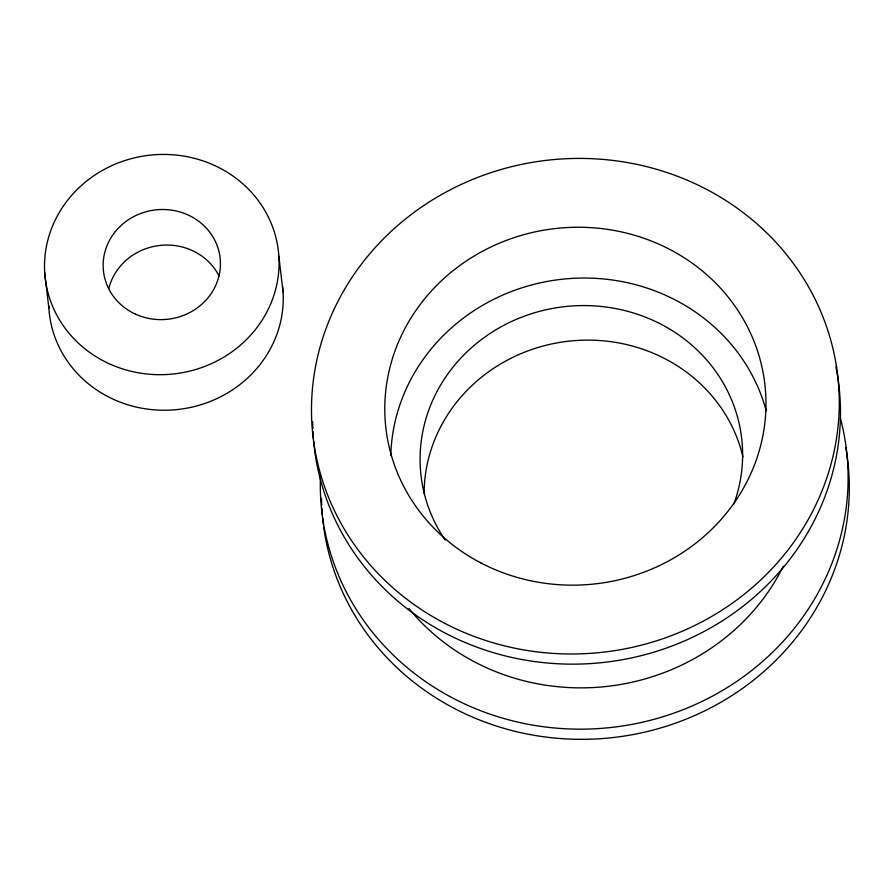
<?xml version="1.0" encoding="UTF-8"?>
<svg xmlns="http://www.w3.org/2000/svg" width="894" height="894" viewBox="0 0 894 894"><rect width="100%" height="100%" fill="white"/><g stroke="black" fill="none" stroke-linecap="round" stroke-linejoin="round"><path stroke-width="1.34" d="M278.872 256.41A117.382 110.029 -6.7 0 1 109.236 363.746A117.382 110.029 -6.7 0 1 97.245 173.525A117.382 110.029 -6.7 0 1 278.872 256.41L283.052 291.969M44.7 272.704L48.879 308.262M783.334 566.215A220.103 206.302 -6.7 0 1 408.882 608.479M835.912 366.842A264.121 247.56 -6.7 0 1 612.267 661.336A264.121 247.56 -6.7 0 1 313.626 441.155M313.392 438.384A264.121 247.56 -6.7 0 1 312.945 431.444M312.833 428.662A264.121 247.56 -6.7 0 1 312.676 421.733M840.405 418.314A264.121 247.56 -6.7 0 1 611.105 727.47A264.121 247.56 -6.7 0 1 320.499 475.653M845.78 447.469A264.121 247.56 -6.7 0 1 624.046 736.086A264.121 247.56 -6.7 0 1 323.729 527.393M323.36 524.633A264.121 247.56 -6.7 0 1 322.589 517.727M322.332 514.955A264.121 247.56 -6.7 0 1 321.851 508.015M321.717 505.233A264.121 247.56 -6.7 0 1 321.516 498.304M445.156 540.01A161.412 151.287 -6.7 0 1 562.706 306.865A161.412 151.287 -6.7 0 1 733.728 504.428M424.125 493.51A161.412 151.287 -6.7 0 1 568.171 341.24A161.412 151.287 -6.7 0 1 742.925 456.856M390.801 455.538A190.757 178.789 -6.7 0 1 560.147 279.464A190.757 178.789 -6.7 0 1 766.203 410.804M108.811 288.561A58.691 55.015 -6.7 0 1 159.713 245.459A58.691 55.015 -6.7 0 1 219.03 275.933M282.56 286.538A117.382 110.029 -6.7 0 1 174.341 409.832A117.382 110.029 -6.7 0 1 48.745 305.547M444.955 623.431A264.121 247.56 -6.7 0 0 839.276 400.814A264.121 247.56 -6.7 0 0 441.904 194.344A264.121 247.56 -6.7 0 0 444.955 623.431M481.184 563.086A190.757 178.789 -6.7 0 0 765.968 402.311A190.757 178.789 -6.7 0 0 478.983 253.192A190.757 178.789 -6.7 0 0 481.184 563.086M135.508 314.152A58.691 55.015 -6.7 0 0 220.326 260.478A58.691 55.015 -6.7 0 0 129.518 219.041A58.691 55.015 -6.7 0 0 135.508 314.152"/></g></svg>
